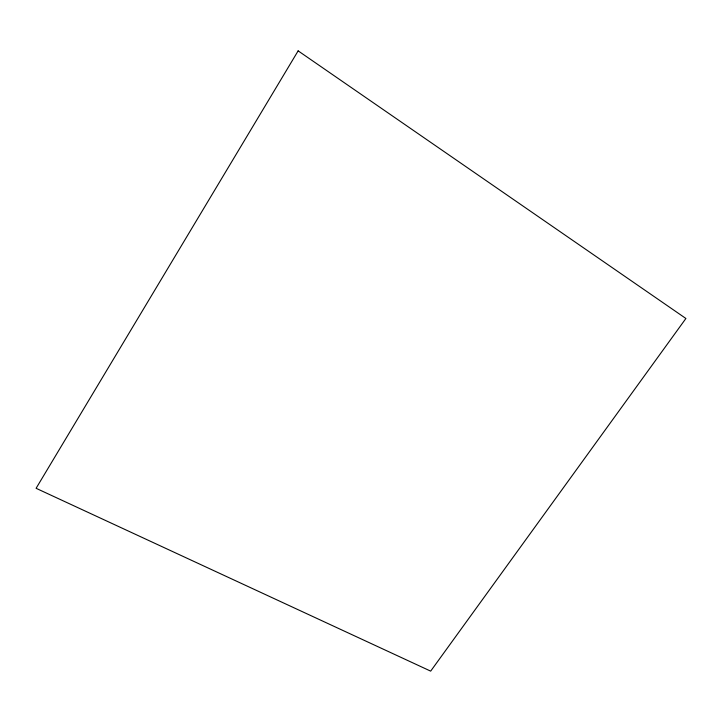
<?xml version="1.0" encoding="UTF-8"?>
<svg xmlns="http://www.w3.org/2000/svg" width="722" height="722" viewBox="0 0 722 722"><rect width="100%" height="100%" fill="white"/><g stroke="black" fill="none" stroke-linecap="round" stroke-linejoin="round"><path stroke-width="1.08" d="M298.141 50.865L36.1 488.298L430.673 671.135L685.9 318.483L298.141 50.865"/></g></svg>
